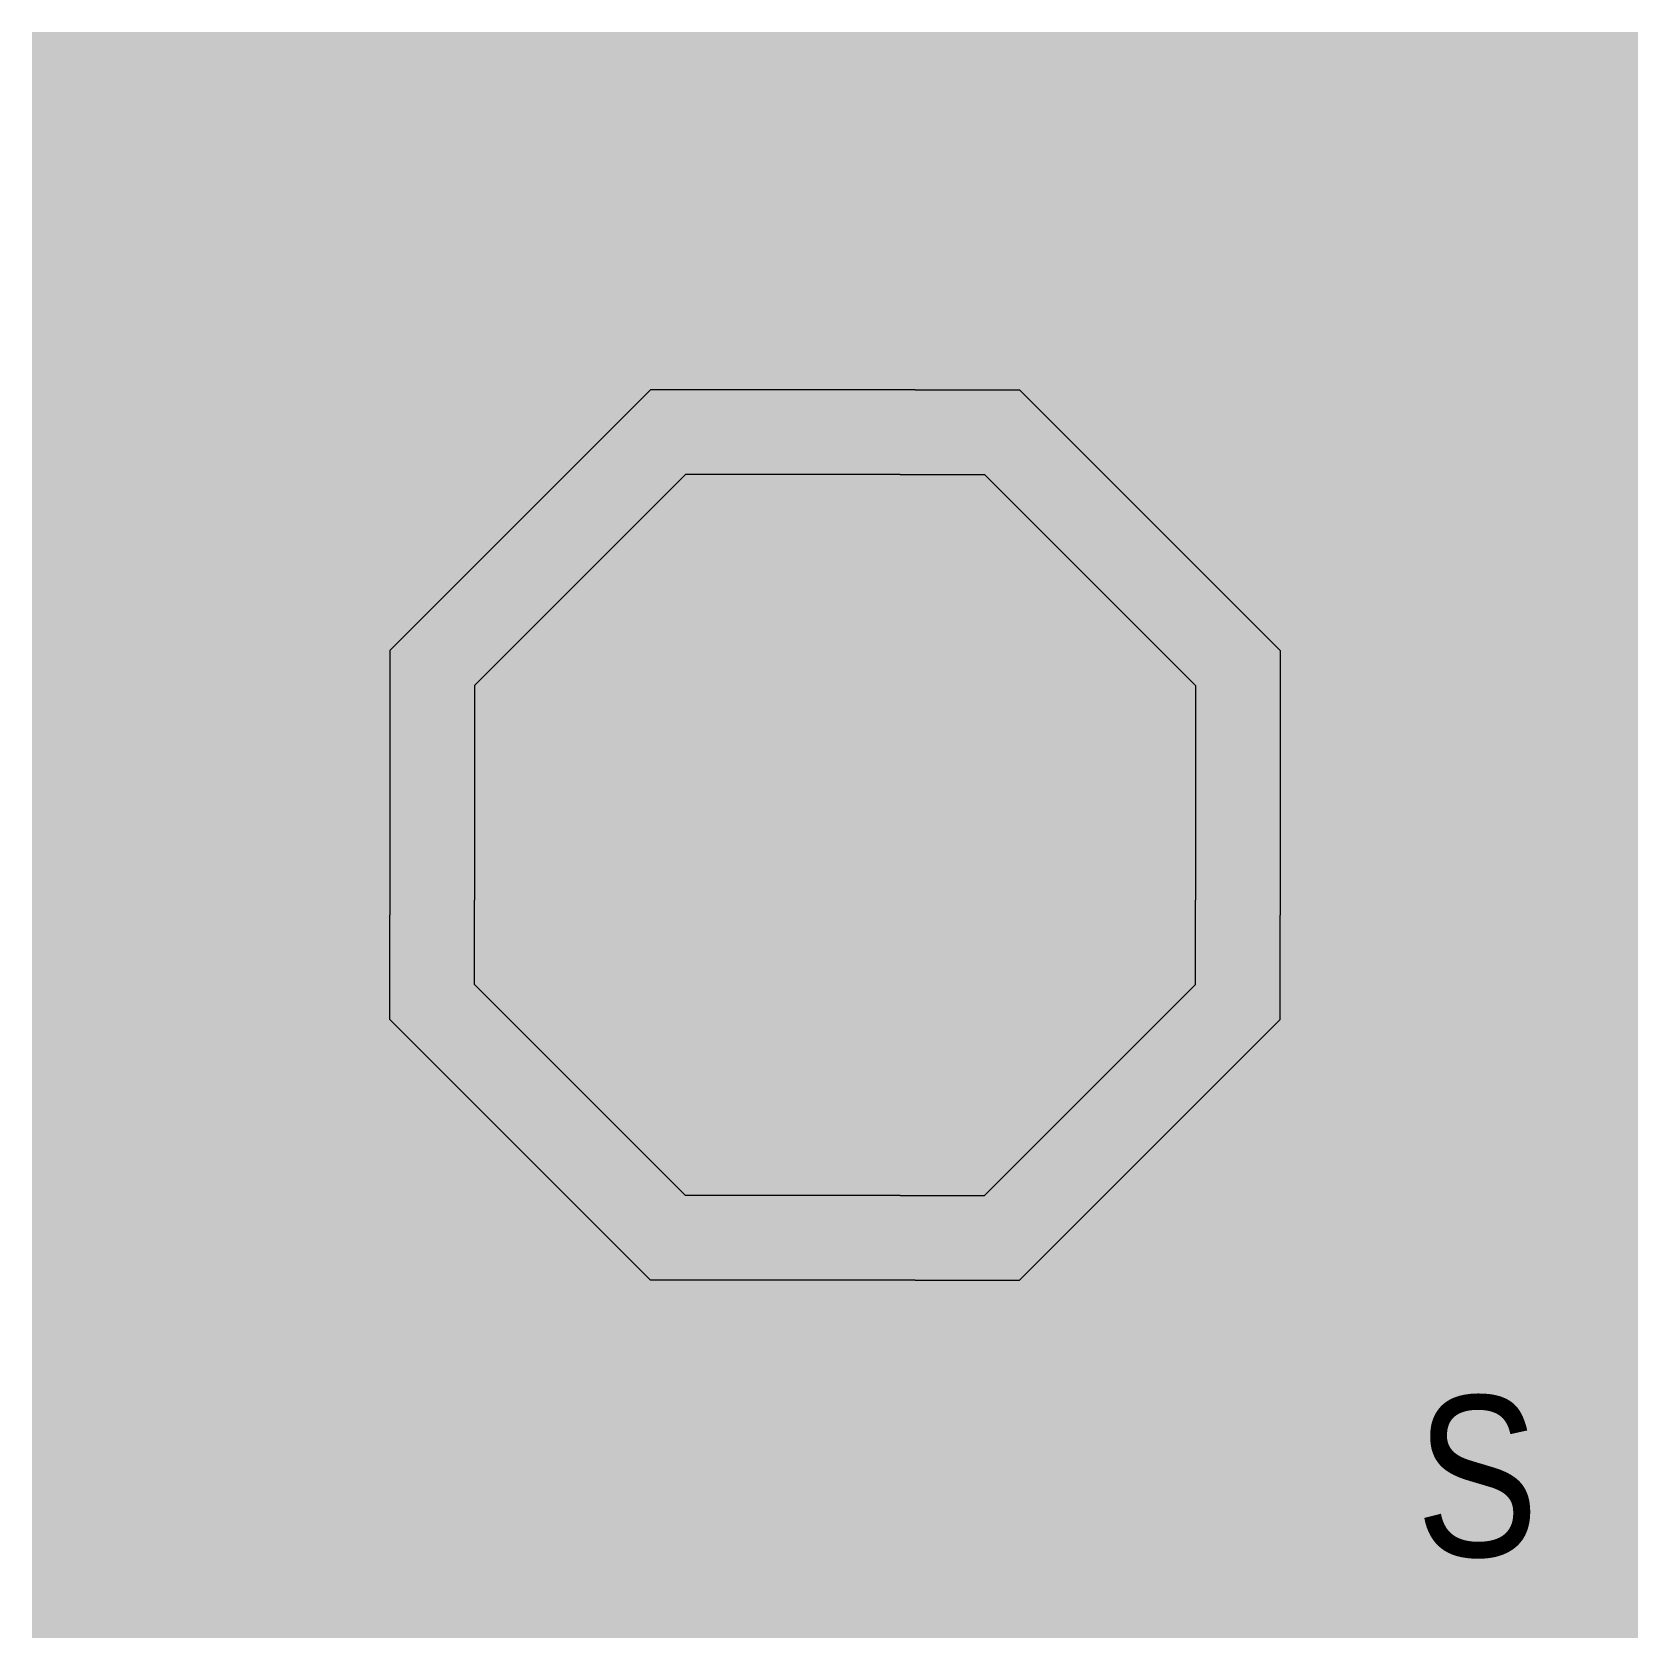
# Model space of a CAD drawing. Header units: millimetres. Extents: x -10 to 0, y 0 to 10.
import ezdxf

# ---------------------------------------------------------------- set-up
doc = ezdxf.new("R2010")
doc.units = ezdxf.units.MM
doc.layers.get('0').update_dxf_attribs({"lineweight": 25, "true_color": 0xffffff})
doc.styles.add('textstyle0', font='')
doc.styles.get('textstyle0').set_extended_font_data('Roboto Condensed')

msp = doc.modelspace()

# ---------------------------------------------------------------- hatches: boundary and pattern name
at = {"true_color": 0x000000}
msp.add_hatch(color=7, dxfattribs=at).paths.add_polyline_path([(-10, 0), (-10, 10), (0, 10), (0, 0)])

# ---------------------------------------------------------------- linework, layer by layer
at = {"lineweight": 20}
for p, q in [((-6.148, 7.772), (-7.772, 6.148)), ((-4.5, 7.772), (-6.148, 7.772)), ((-4.5, 7.772), (-3.852, 7.772)), ((-3.852, 7.772), (-2.228, 6.148)), ((-7.772, 6.148), (-7.772, 4.5)), ((-2.228, 6.148), (-2.228, 4.5)), ((-7.772, 3.852), (-7.772, 4.5)), ((-2.228, 3.852), (-2.228, 4.5)), ((-6.148, 2.228), (-7.772, 3.852)), ((-3.852, 2.228), (-2.228, 3.852)), ((-4.5, 2.228), (-6.148, 2.228)), ((-4.5, 2.228), (-3.852, 2.228))]:
    msp.add_line(p, q, dxfattribs=at)
at = {"lineweight": 9}
for p, q in [((-5.93, 7.245), (-7.245, 5.93)), ((-4.595, 7.245), (-5.93, 7.245)), ((-4.595, 7.245), (-4.07, 7.245)), ((-4.07, 7.245), (-2.755, 5.93)), ((-7.245, 5.93), (-7.245, 4.595)), ((-2.755, 5.93), (-2.755, 4.595)), ((-7.245, 4.07), (-7.245, 4.595)), ((-2.755, 4.07), (-2.755, 4.595)), ((-5.93, 2.755), (-7.245, 4.07)), ((-4.07, 2.755), (-2.755, 4.07)), ((-4.595, 2.755), (-5.93, 2.755)), ((-4.595, 2.755), (-4.07, 2.755))]:
    msp.add_line(p, q, dxfattribs=at)

# ---------------------------------------------------------------- texts
at = {"insert": (-1, 1), "char_height": 1, "attachment_point": 5, "style": 'textstyle0'}
msp.add_mtext('S', dxfattribs=at)

doc.saveas('drawing.dxf')
